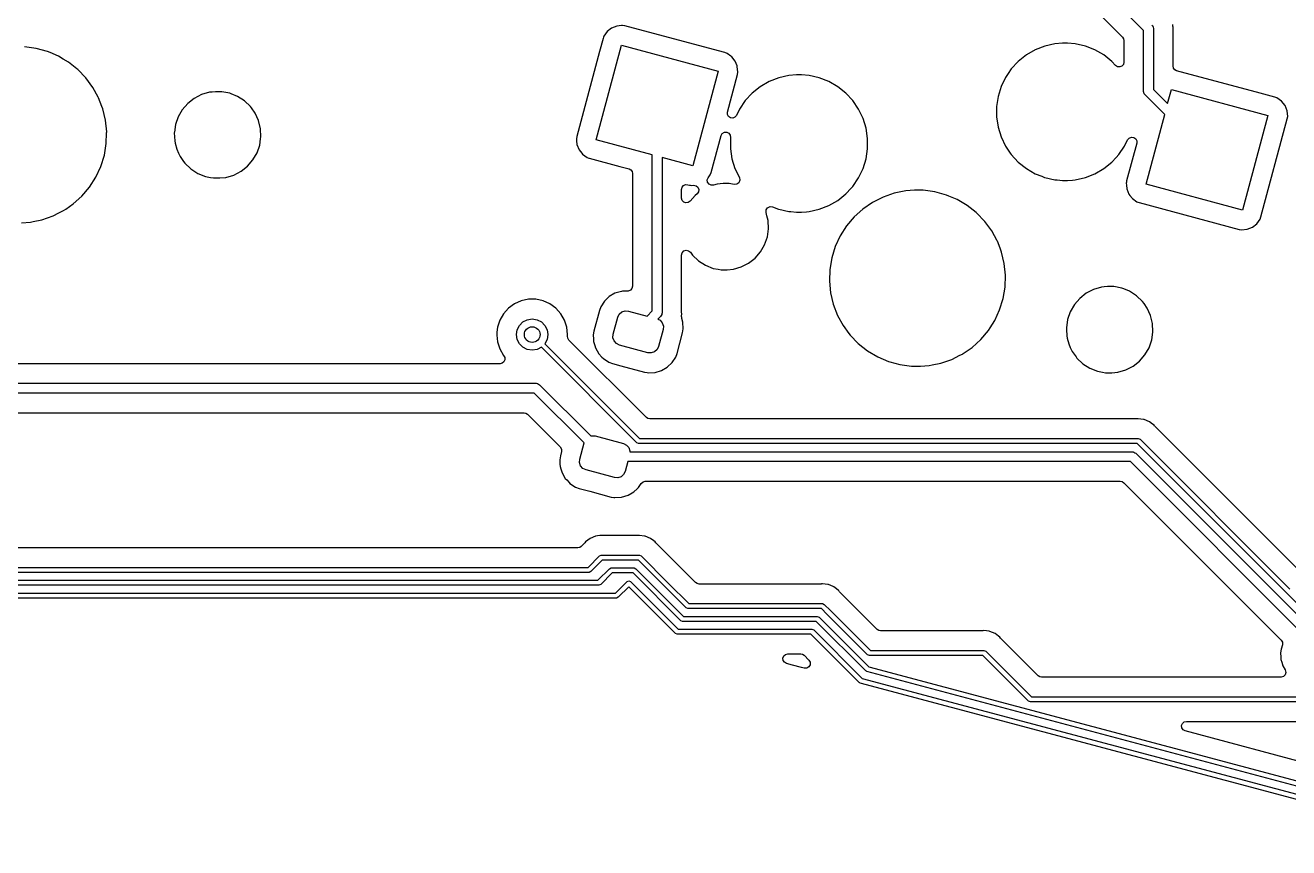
# Model space of a CAD drawing. Extents: x 30 to 259, y -142 to -25.
# Drawn here: x 96.61 to 128.86, y -128.93 to -107.93 of the extents above; entities that cross this region are included whole.
import ezdxf

# ---------------------------------------------------------------- set-up
doc = ezdxf.new("R2010")
doc.units = 0
doc.layers.add('BLACK', color=7, linetype='CONTINUOUS')

msp = doc.modelspace()

# ---------------------------------------------------------------- linework, layer by layer
at = {"layer": 'BLACK', "linetype": 'CONTINUOUS'}
for p, q in [((125.155, -108.062), (123.018, -105.925)), ((122.851, -106.465), (124.618, -108.233)), ((111.575, -108), (111.462, -108.089)), ((111.709, -107.947), (111.575, -108)), ((111.831, -107.935), (111.709, -107.947)), ((111.852, -107.933), (111.831, -107.935)), ((111.911, -107.943), (111.852, -107.933)), ((111.852, -107.933), (111.852, -107.933)), ((112.897, -108.207), (111.911, -107.943)), ((111.911, -107.943), (111.911, -107.943)), ((111.911, -107.943), (111.911, -107.943)), ((125.368, -107.922), (125.382, -107.939)), ((125.382, -107.939), (125.385, -107.942)), ((125.385, -107.942), (125.386, -107.945)), ((125.386, -107.945), (125.39, -107.95)), ((125.39, -107.95), (125.396, -107.98)), ((125.396, -107.98), (125.405, -108.01)), ((125.405, -108.01), (125.405, -109.564)), ((125.904, -107.95), (125.903, -107.911)), ((125.904, -107.955), (125.904, -107.95)), ((125.905, -107.967), (125.904, -107.955)), ((125.905, -107.971), (125.905, -107.967)), ((125.905, -107.998), (125.905, -107.971)), ((125.906, -108.002), (125.905, -107.998)), ((125.908, -108.072), (125.906, -108.002)), ((111.357, -108.263), (111.267, -108.6)), ((111.369, -108.233), (111.357, -108.263)), ((111.379, -108.207), (111.369, -108.233)), ((111.462, -108.089), (111.379, -108.207)), ((114.467, -108.627), (112.897, -108.207)), ((124.618, -108.233), (124.645, -108.273)), ((124.645, -108.273), (124.654, -108.32)), ((124.654, -108.32), (124.654, -108.869)), ((125.155, -109.615), (125.155, -108.062)), ((125.905, -108.093), (125.908, -108.072)), ((125.905, -108.967), (125.905, -108.093)), ((96.8856, -108.521), (96.5877, -108.481)), ((97.1754, -108.6), (96.8856, -108.521)), ((96.8856, -108.521), (96.8856, -108.521)), ((96.8856, -108.521), (96.8856, -108.521)), ((97.2397, -108.627), (97.1754, -108.6)), ((97.452, -108.717), (97.2397, -108.627)), ((111.267, -108.6), (110.685, -110.77)), ((111.181, -110.853), (111.828, -108.438)), ((111.828, -108.438), (114.291, -109.098)), ((114.523, -108.649), (114.467, -108.627)), ((114.619, -108.717), (114.523, -108.649)), ((114.523, -108.649), (114.523, -108.649)), ((114.523, -108.649), (114.523, -108.649)), ((122.161, -108.686), (121.955, -108.85)), ((122.388, -108.555), (122.161, -108.686)), ((122.632, -108.459), (122.388, -108.555)), ((122.888, -108.401), (122.632, -108.459)), ((123.084, -108.386), (122.888, -108.401)), ((123.215, -108.386), (123.084, -108.386)), ((123.084, -108.386), (123.084, -108.386)), ((123.411, -108.401), (123.215, -108.386)), ((123.215, -108.386), (123.215, -108.386)), ((123.667, -108.459), (123.411, -108.401)), ((123.911, -108.555), (123.667, -108.459)), ((124.138, -108.686), (123.911, -108.555)), ((124.343, -108.85), (124.138, -108.686)), ((124.138, -108.686), (124.138, -108.686)), ((97.5763, -108.791), (97.452, -108.717)), ((97.7106, -108.87), (97.5763, -108.791)), ((97.9276, -109.042), (97.7106, -108.87)), ((114.64, -108.732), (114.619, -108.717)), ((114.729, -108.846), (114.64, -108.732)), ((114.778, -108.967), (114.729, -108.846)), ((114.783, -108.979), (114.778, -108.967)), ((114.796, -109.122), (114.783, -108.979)), ((121.955, -108.85), (121.777, -109.042)), ((124.44, -108.953), (124.343, -108.85)), ((124.489, -108.986), (124.44, -108.953)), ((124.547, -108.992), (124.489, -108.986)), ((124.602, -108.97), (124.547, -108.992)), ((124.641, -108.926), (124.602, -108.97)), ((124.654, -108.869), (124.641, -108.926)), ((125.917, -109.02), (125.905, -108.967)), ((97.9464, -109.057), (97.9276, -109.042)), ((98.1553, -109.273), (97.9464, -109.057)), ((98.3335, -109.515), (98.1553, -109.273)), ((114.291, -109.098), (113.644, -111.513)), ((114.53, -110.143), (114.787, -109.182)), ((114.787, -109.182), (114.796, -109.122)), ((115.841, -109.269), (115.597, -109.365)), ((116.097, -109.211), (115.841, -109.269)), ((116.293, -109.196), (116.097, -109.211)), ((116.424, -109.196), (116.293, -109.196)), ((116.293, -109.196), (116.293, -109.196)), ((116.62, -109.211), (116.424, -109.196)), ((116.424, -109.196), (116.424, -109.196)), ((116.876, -109.269), (116.62, -109.211)), ((117.12, -109.365), (116.876, -109.269)), ((121.629, -109.259), (121.515, -109.495)), ((121.697, -109.16), (121.629, -109.259)), ((121.777, -109.042), (121.697, -109.16)), ((125.95, -109.062), (125.917, -109.02)), ((125.997, -109.087), (125.95, -109.062)), ((128.133, -109.66), (125.997, -109.087)), ((98.4672, -109.759), (98.3335, -109.515)), ((101.308, -109.639), (101.106, -109.698)), ((101.378, -109.632), (101.308, -109.639)), ((101.465, -109.624), (101.378, -109.632)), ((101.623, -109.624), (101.465, -109.624)), ((101.829, -109.663), (101.623, -109.624)), ((101.623, -109.624), (101.623, -109.624)), ((115.37, -109.496), (115.164, -109.66)), ((115.597, -109.365), (115.37, -109.496)), ((117.347, -109.496), (117.12, -109.365)), ((117.552, -109.66), (117.347, -109.496)), ((117.347, -109.496), (117.347, -109.496)), ((121.515, -109.495), (121.438, -109.746)), ((125.164, -109.645), (125.155, -109.615)), ((125.17, -109.675), (125.164, -109.645)), ((125.405, -109.564), (125.768, -109.927)), ((125.768, -109.927), (125.864, -109.57)), ((125.864, -109.57), (128.327, -110.23)), ((98.4779, -109.778), (98.4672, -109.759)), ((98.5636, -110), (98.4779, -109.778)), ((100.754, -109.924), (100.616, -110.083)), ((100.919, -109.794), (100.754, -109.924)), ((101.106, -109.698), (100.919, -109.794)), ((101.864, -109.677), (101.829, -109.663)), ((101.829, -109.663), (101.829, -109.663)), ((101.829, -109.663), (101.829, -109.663)), ((102.024, -109.742), (101.864, -109.677)), ((102.201, -109.855), (102.024, -109.742)), ((102.354, -110), (102.201, -109.855)), ((102.201, -109.855), (102.201, -109.855)), ((102.201, -109.855), (102.201, -109.855)), ((114.986, -109.852), (114.838, -110.069)), ((115.164, -109.66), (114.986, -109.852)), ((117.731, -109.852), (117.552, -109.66)), ((117.552, -109.66), (117.552, -109.66)), ((117.552, -109.66), (117.552, -109.66)), ((117.879, -110.069), (117.731, -109.852)), ((117.731, -109.852), (117.731, -109.852)), ((117.731, -109.852), (117.731, -109.852)), ((121.438, -109.746), (121.399, -110.005)), ((125.174, -109.68), (125.17, -109.675)), ((125.175, -109.683), (125.174, -109.68)), ((125.178, -109.686), (125.175, -109.683)), ((125.192, -109.704), (125.178, -109.686)), ((125.693, -110.205), (125.192, -109.704)), ((128.503, -109.759), (128.133, -109.66)), ((128.558, -109.78), (128.503, -109.759)), ((128.674, -109.862), (128.558, -109.78)), ((128.558, -109.78), (128.558, -109.78)), ((128.558, -109.78), (128.558, -109.78)), ((128.676, -109.864), (128.674, -109.862)), ((128.765, -109.977), (128.676, -109.864)), ((128.817, -110.108), (128.765, -109.977)), ((98.5859, -110.059), (98.5636, -110)), ((98.6556, -110.351), (98.5859, -110.059)), ((100.511, -110.265), (100.442, -110.464)), ((100.616, -110.083), (100.511, -110.265)), ((102.378, -110.034), (102.354, -110)), ((102.476, -110.172), (102.378, -110.034)), ((102.563, -110.363), (102.476, -110.172)), ((102.476, -110.172), (102.476, -110.172)), ((102.476, -110.172), (102.476, -110.172)), ((114.529, -110.203), (114.53, -110.143)), ((114.556, -110.257), (114.529, -110.203)), ((114.606, -110.291), (114.556, -110.257)), ((114.666, -110.298), (114.606, -110.291)), ((114.722, -110.275), (114.666, -110.298)), ((114.761, -110.229), (114.722, -110.275)), ((114.838, -110.069), (114.761, -110.229)), ((117.992, -110.305), (117.879, -110.069)), ((121.399, -110.005), (121.399, -110.268)), ((121.399, -110.268), (121.438, -110.527)), ((125.217, -111.984), (125.693, -110.205)), ((128.327, -110.23), (127.68, -112.644)), ((128.818, -110.11), (128.817, -110.108)), ((128.832, -110.254), (128.818, -110.11)), ((128.823, -110.313), (128.832, -110.254)), ((98.6857, -110.65), (98.6556, -110.351)), ((100.442, -110.464), (100.415, -110.656)), ((102.613, -110.568), (102.563, -110.363)), ((102.623, -110.778), (102.613, -110.568)), ((118.07, -110.556), (117.992, -110.305)), ((118.109, -110.815), (118.07, -110.556)), ((121.438, -110.527), (121.515, -110.778)), ((128.151, -112.82), (128.823, -110.313)), ((98.6756, -110.95), (98.6849, -110.672)), ((98.6849, -110.672), (98.6857, -110.65)), ((100.415, -110.656), (100.412, -110.672)), ((100.412, -110.672), (100.417, -110.778)), ((100.417, -110.778), (100.422, -110.882)), ((100.422, -110.882), (100.436, -110.938)), ((100.436, -110.938), (100.472, -111.087)), ((102.593, -110.986), (102.615, -110.829)), ((102.615, -110.829), (102.623, -110.778)), ((110.685, -110.77), (110.676, -110.829)), ((110.676, -110.829), (110.681, -110.882)), ((110.676, -110.829), (110.676, -110.829)), ((110.681, -110.882), (110.69, -110.972)), ((112.611, -111.236), (111.181, -110.853)), ((114.115, -111.689), (114.369, -110.743)), ((114.369, -110.743), (114.399, -110.689)), ((114.399, -110.689), (114.452, -110.656)), ((114.452, -110.656), (114.514, -110.653)), ((114.514, -110.653), (114.569, -110.681)), ((114.569, -110.681), (114.605, -110.732)), ((114.605, -110.732), (114.611, -110.793)), ((114.611, -110.793), (114.608, -110.815)), ((114.608, -110.815), (114.608, -110.815)), ((114.608, -110.815), (114.608, -111.078)), ((118.109, -111.078), (118.109, -110.815)), ((121.515, -110.778), (121.629, -111.014)), ((124.67, -111.014), (124.747, -110.854)), ((124.978, -110.94), (124.721, -111.901)), ((124.747, -110.854), (124.786, -110.807)), ((124.786, -110.807), (124.842, -110.785)), ((124.842, -110.785), (124.902, -110.791)), ((124.902, -110.791), (124.952, -110.826)), ((124.952, -110.826), (124.979, -110.879)), ((124.979, -110.879), (124.978, -110.94)), ((98.5366, -111.533), (98.6256, -111.246)), ((98.6256, -111.246), (98.6756, -110.95)), ((100.472, -111.087), (100.519, -111.189)), ((100.519, -111.189), (100.559, -111.278)), ((102.419, -111.367), (102.524, -111.185)), ((102.524, -111.185), (102.593, -110.986)), ((110.69, -110.972), (110.743, -111.106)), ((110.743, -111.106), (110.811, -111.192)), ((110.811, -111.192), (110.832, -111.219)), ((110.832, -111.219), (110.949, -111.303)), ((112.611, -115.221), (112.611, -111.236)), ((114.608, -111.078), (114.647, -111.337)), ((118.07, -111.337), (118.109, -111.078)), ((121.629, -111.014), (121.749, -111.189)), ((121.749, -111.189), (121.777, -111.231)), ((121.777, -111.231), (121.955, -111.423)), ((124.455, -111.303), (124.522, -111.231)), ((124.522, -111.231), (124.67, -111.014)), ((124.522, -111.231), (124.522, -111.231)), ((124.522, -111.231), (124.522, -111.231)), ((98.4101, -111.806), (98.5366, -111.533)), ((100.559, -111.278), (100.649, -111.404)), ((100.649, -111.404), (100.681, -111.45)), ((100.681, -111.45), (100.834, -111.595)), ((102.116, -111.656), (102.281, -111.526)), ((102.281, -111.526), (102.419, -111.367)), ((110.949, -111.303), (110.949, -111.303)), ((110.949, -111.303), (110.949, -111.303)), ((110.949, -111.303), (110.993, -111.319)), ((110.993, -111.319), (111.005, -111.324)), ((111.005, -111.324), (111.786, -111.533)), ((111.786, -111.533), (112.019, -111.596)), ((113.644, -111.513), (112.861, -111.303)), ((112.861, -111.303), (112.861, -115.273)), ((114.647, -111.337), (114.724, -111.588)), ((114.724, -111.588), (114.835, -111.817)), ((117.879, -111.824), (117.992, -111.588)), ((117.992, -111.588), (118.07, -111.337)), ((121.955, -111.423), (121.955, -111.423)), ((121.955, -111.423), (122.161, -111.587)), ((122.161, -111.587), (122.388, -111.718)), ((123.911, -111.718), (124.138, -111.587)), ((124.138, -111.587), (124.343, -111.423)), ((124.343, -111.423), (124.455, -111.303)), ((98.2484, -112.059), (98.4101, -111.806)), ((100.834, -111.595), (100.834, -111.595)), ((100.834, -111.595), (100.834, -111.595)), ((100.834, -111.595), (101.011, -111.708)), ((101.011, -111.708), (101.011, -111.708)), ((101.011, -111.708), (101.206, -111.787)), ((101.206, -111.787), (101.335, -111.811)), ((101.335, -111.811), (101.412, -111.826)), ((101.412, -111.826), (101.412, -111.826)), ((101.412, -111.826), (101.57, -111.826)), ((101.57, -111.826), (101.727, -111.811)), ((101.57, -111.826), (101.57, -111.826)), ((101.727, -111.811), (101.929, -111.752)), ((101.929, -111.752), (102.116, -111.656)), ((112.019, -111.596), (112.066, -111.621)), ((112.066, -111.621), (112.099, -111.663)), ((112.099, -111.663), (112.111, -111.716)), ((112.111, -111.716), (112.111, -114.588)), ((114.018, -111.876), (114.04, -111.82)), ((114.026, -111.937), (114.018, -111.876)), ((114.04, -111.82), (114.094, -111.745)), ((114.094, -111.745), (114.115, -111.689)), ((114.847, -111.884), (114.821, -111.947)), ((114.835, -111.817), (114.847, -111.884)), ((117.731, -112.041), (117.879, -111.824)), ((122.388, -111.718), (122.556, -111.784)), ((122.556, -111.784), (122.626, -111.811)), ((122.626, -111.811), (122.632, -111.814)), ((122.632, -111.814), (122.888, -111.872)), ((122.888, -111.872), (122.944, -111.876)), ((122.944, -111.876), (123.084, -111.887)), ((123.084, -111.887), (123.084, -111.887)), ((123.084, -111.887), (123.215, -111.887)), ((123.215, -111.887), (123.338, -111.878)), ((123.215, -111.887), (123.215, -111.887)), ((123.338, -111.878), (123.411, -111.872)), ((123.411, -111.872), (123.667, -111.814)), ((123.667, -111.814), (123.911, -111.718)), ((124.721, -111.901), (124.715, -111.937)), ((98.0544, -112.289), (98.2484, -112.059)), ((113.362, -112.117), (113.374, -112.062)), ((113.362, -112.341), (113.362, -112.117)), ((113.374, -112.062), (113.41, -112.019)), ((113.41, -112.019), (113.461, -111.996)), ((113.461, -111.996), (113.518, -111.997)), ((113.518, -111.997), (113.561, -112.009)), ((113.561, -112.009), (113.561, -112.009)), ((113.561, -112.009), (113.561, -112.009)), ((113.561, -112.009), (113.587, -112.013)), ((113.587, -112.013), (113.62, -112.018)), ((113.62, -112.018), (113.668, -112.014)), ((113.62, -112.018), (113.62, -112.018)), ((113.62, -112.018), (113.62, -112.018)), ((113.668, -112.014), (113.73, -112.024)), ((113.756, -112.235), (113.711, -112.27)), ((113.73, -112.024), (113.779, -112.063)), ((113.794, -112.184), (113.756, -112.235)), ((113.779, -112.063), (113.803, -112.122)), ((113.803, -112.122), (113.794, -112.184)), ((114.061, -111.986), (114.026, -111.937)), ((114.116, -112.013), (114.061, -111.986)), ((114.176, -112.011), (114.116, -112.013)), ((114.265, -111.985), (114.176, -112.011)), ((114.343, -111.977), (114.265, -111.985)), ((114.422, -111.97), (114.343, -111.977)), ((114.579, -111.97), (114.422, -111.97)), ((114.7, -111.993), (114.579, -111.97)), ((114.579, -111.97), (114.579, -111.97)), ((114.767, -111.987), (114.7, -111.993)), ((114.821, -111.947), (114.767, -111.987)), ((117.347, -112.397), (117.552, -112.233)), ((117.552, -112.233), (117.687, -112.088)), ((117.687, -112.088), (117.731, -112.041)), ((117.731, -112.041), (117.731, -112.041)), ((117.731, -112.041), (117.731, -112.041)), ((118.787, -112.216), (118.503, -112.315)), ((119.081, -112.157), (118.787, -112.216)), ((119.306, -112.141), (119.081, -112.157)), ((119.531, -112.141), (119.306, -112.141)), ((119.306, -112.141), (119.306, -112.141)), ((119.829, -112.182), (119.531, -112.141)), ((120.119, -112.261), (119.829, -112.182)), ((119.829, -112.182), (119.829, -112.182)), ((119.829, -112.182), (119.829, -112.182)), ((124.715, -111.937), (124.712, -111.96)), ((124.712, -111.96), (124.717, -112.014)), ((124.717, -112.014), (124.725, -112.104)), ((124.725, -112.104), (124.779, -112.237)), ((127.68, -112.644), (125.217, -111.984)), ((97.6419, -112.621), (97.8316, -112.49)), ((97.8316, -112.49), (98.0544, -112.289)), ((113.376, -112.399), (113.362, -112.341)), ((113.416, -112.443), (113.376, -112.399)), ((113.472, -112.464), (113.416, -112.443)), ((113.531, -112.456), (113.472, -112.464)), ((113.579, -112.422), (113.531, -112.456)), ((113.711, -112.27), (113.579, -112.422)), ((115.558, -112.585), (115.619, -112.556)), ((115.619, -112.556), (115.685, -112.563)), ((116.876, -112.624), (117.12, -112.528)), ((117.12, -112.528), (117.347, -112.397)), ((118.235, -112.45), (117.987, -112.621)), ((118.503, -112.315), (118.235, -112.45)), ((120.185, -112.289), (120.119, -112.261)), ((120.396, -112.378), (120.185, -112.289)), ((120.525, -112.455), (120.396, -112.378)), ((120.654, -112.531), (120.525, -112.455)), ((120.879, -112.709), (120.654, -112.531)), ((124.779, -112.237), (124.805, -112.27)), ((124.805, -112.27), (124.868, -112.35)), ((124.868, -112.35), (124.985, -112.434)), ((124.985, -112.434), (124.985, -112.434)), ((124.985, -112.434), (124.985, -112.434)), ((124.985, -112.434), (125.009, -112.443)), ((125.009, -112.443), (125.041, -112.455)), ((125.041, -112.455), (127.596, -113.14)), ((97.0318, -112.894), (97.3157, -112.796)), ((97.3157, -112.796), (97.465, -112.72)), ((97.465, -112.72), (97.5838, -112.66)), ((97.5838, -112.66), (97.6419, -112.621)), ((115.519, -112.707), (115.522, -112.64)), ((115.52, -112.709), (115.519, -112.707)), ((115.541, -112.796), (115.52, -112.709)), ((115.52, -112.709), (115.52, -112.709)), ((115.522, -112.64), (115.558, -112.585)), ((115.569, -112.912), (115.541, -112.796)), ((115.685, -112.563), (115.833, -112.621)), ((115.833, -112.621), (115.841, -112.624)), ((115.841, -112.624), (116.097, -112.682)), ((116.097, -112.682), (116.153, -112.686)), ((116.153, -112.686), (116.293, -112.697)), ((116.293, -112.697), (116.293, -112.697)), ((116.293, -112.697), (116.424, -112.697)), ((116.424, -112.697), (116.546, -112.688)), ((116.424, -112.697), (116.424, -112.697)), ((116.546, -112.688), (116.62, -112.682)), ((116.62, -112.682), (116.876, -112.624)), ((117.764, -112.822), (117.57, -113.052)), ((117.987, -112.621), (117.764, -112.822)), ((120.89, -112.718), (120.879, -112.709)), ((121.099, -112.934), (120.89, -112.718)), ((128.046, -112.993), (128.129, -112.876)), ((128.129, -112.876), (128.151, -112.82)), ((96.5125, -112.969), (96.7373, -112.954)), ((96.7373, -112.954), (96.8109, -112.939)), ((96.8109, -112.939), (97.0318, -112.894)), ((115.55, -113.332), (115.579, -113.124)), ((115.569, -112.914), (115.569, -112.912)), ((115.579, -113.124), (115.569, -112.914)), ((117.57, -113.052), (117.409, -113.305)), ((121.277, -113.176), (121.099, -112.934)), ((121.418, -113.433), (121.277, -113.176)), ((127.596, -113.14), (127.656, -113.149)), ((127.656, -113.149), (127.799, -113.136)), ((127.799, -113.136), (127.933, -113.082)), ((127.933, -113.082), (128.046, -112.993)), ((115.481, -113.531), (115.55, -113.332)), ((117.409, -113.305), (117.282, -113.577)), ((121.422, -113.439), (121.418, -113.433)), ((121.491, -113.619), (121.422, -113.439)), ((113.362, -113.795), (113.377, -113.735)), ((113.362, -114.461), (113.362, -113.795)), ((113.377, -113.735), (113.42, -113.69)), ((113.42, -113.69), (113.479, -113.672)), ((113.479, -113.672), (113.539, -113.684)), ((113.539, -113.684), (113.587, -113.723)), ((113.587, -113.723), (113.638, -113.796)), ((113.638, -113.796), (113.638, -113.796)), ((113.638, -113.796), (113.638, -113.796)), ((113.638, -113.796), (113.79, -113.941)), ((115.238, -113.872), (115.376, -113.713)), ((115.376, -113.713), (115.481, -113.531)), ((117.282, -113.577), (117.193, -113.864)), ((121.53, -113.719), (121.491, -113.619)), ((121.599, -114.012), (121.53, -113.719)), ((113.79, -113.941), (113.79, -113.941)), ((113.79, -113.941), (113.79, -113.941)), ((113.79, -113.941), (113.967, -114.055)), ((113.967, -114.055), (113.967, -114.055)), ((113.967, -114.055), (114.163, -114.133)), ((114.163, -114.133), (114.291, -114.158)), ((114.291, -114.158), (114.369, -114.172)), ((114.527, -114.172), (114.684, -114.158)), ((114.684, -114.158), (114.885, -114.098)), ((114.885, -114.098), (115.072, -114.002)), ((115.072, -114.002), (115.238, -113.872)), ((117.143, -114.161), (117.133, -114.461)), ((117.193, -113.864), (117.143, -114.161)), ((121.629, -114.311), (121.599, -114.012)), ((113.362, -115.238), (113.362, -114.461)), ((114.369, -114.172), (114.369, -114.172)), ((114.369, -114.172), (114.527, -114.172)), ((114.527, -114.172), (114.527, -114.172)), ((117.133, -114.461), (117.163, -114.76)), ((121.619, -114.611), (121.629, -114.311)), ((111.661, -114.77), (111.514, -114.855)), ((111.758, -114.741), (111.661, -114.77)), ((111.823, -114.722), (111.758, -114.741)), ((111.849, -114.72), (111.823, -114.722)), ((111.994, -114.712), (111.849, -114.72)), ((112.053, -114.693), (111.994, -114.712)), ((112.095, -114.648), (112.053, -114.693)), ((112.111, -114.588), (112.095, -114.648)), ((117.163, -114.76), (117.233, -115.052)), ((121.569, -114.907), (121.619, -114.611)), ((123.69, -114.77), (123.525, -114.9)), ((123.877, -114.674), (123.69, -114.77)), ((124.079, -114.614), (123.877, -114.674)), ((124.148, -114.608), (124.079, -114.614)), ((124.236, -114.599), (124.148, -114.608)), ((124.393, -114.599), (124.236, -114.599)), ((124.6, -114.639), (124.393, -114.599)), ((124.393, -114.599), (124.393, -114.599)), ((124.649, -114.659), (124.6, -114.639)), ((124.6, -114.639), (124.6, -114.639)), ((124.6, -114.639), (124.6, -114.639)), ((124.795, -114.717), (124.649, -114.659)), ((124.972, -114.831), (124.795, -114.717)), ((109.094, -115.04), (108.941, -115.151)), ((109.267, -114.963), (109.094, -115.04)), ((109.452, -114.923), (109.267, -114.963)), ((109.642, -114.923), (109.452, -114.923)), ((109.452, -114.923), (109.452, -114.923)), ((109.827, -114.963), (109.642, -114.923)), ((109.642, -114.923), (109.642, -114.923)), ((110, -115.04), (109.827, -114.963)), ((110.153, -115.151), (110, -115.04)), ((111.297, -115.113), (111.262, -115.207)), ((111.39, -114.971), (111.297, -115.113)), ((111.514, -114.855), (111.39, -114.971)), ((117.233, -115.052), (117.341, -115.333)), ((121.48, -115.194), (121.569, -114.907)), ((123.387, -115.059), (123.282, -115.241)), ((123.525, -114.9), (123.387, -115.059)), ((125.124, -114.976), (124.972, -114.831)), ((124.972, -114.831), (124.972, -114.831)), ((124.972, -114.831), (124.972, -114.831)), ((125.165, -115.033), (125.124, -114.976)), ((125.246, -115.147), (125.165, -115.033)), ((108.72, -115.456), (108.661, -115.636)), ((108.814, -115.292), (108.72, -115.456)), ((108.941, -115.151), (108.814, -115.292)), ((109.312, -115.5), (109.423, -115.444)), ((109.423, -115.444), (109.547, -115.424)), ((109.547, -115.424), (109.671, -115.444)), ((109.671, -115.444), (109.782, -115.5)), ((110.28, -115.292), (110.153, -115.151)), ((110.374, -115.456), (110.28, -115.292)), ((110.39, -115.505), (110.374, -115.456)), ((111.262, -115.207), (111.12, -115.735)), ((111.616, -115.817), (111.733, -115.383)), ((111.733, -115.383), (111.771, -115.304)), ((111.771, -115.304), (111.837, -115.246)), ((111.837, -115.246), (111.921, -115.218)), ((111.921, -115.218), (112.008, -115.224)), ((112.008, -115.224), (112.482, -115.351)), ((112.482, -115.351), (112.611, -115.221)), ((112.825, -115.361), (112.756, -115.43)), ((112.756, -115.43), (112.811, -115.457)), ((112.811, -115.457), (112.869, -115.523)), ((112.839, -115.334), (112.825, -115.361)), ((112.856, -115.308), (112.839, -115.334)), ((112.857, -115.302), (112.856, -115.308)), ((112.858, -115.3), (112.857, -115.302)), ((112.861, -115.273), (112.858, -115.295)), ((112.858, -115.295), (112.858, -115.3)), ((113.362, -115.249), (113.362, -115.238)), ((113.366, -115.293), (113.362, -115.249)), ((113.362, -115.332), (113.363, -115.313)), ((113.362, -115.368), (113.362, -115.332)), ((113.364, -115.368), (113.362, -115.368)), ((113.363, -115.312), (113.366, -115.293)), ((113.363, -115.313), (113.363, -115.312)), ((113.365, -115.412), (113.364, -115.368)), ((113.394, -115.508), (113.365, -115.412)), ((117.341, -115.333), (117.485, -115.596)), ((121.354, -115.467), (121.48, -115.194)), ((123.213, -115.44), (123.183, -115.648)), ((123.282, -115.241), (123.213, -115.44)), ((125.334, -115.339), (125.246, -115.147)), ((125.246, -115.147), (125.246, -115.147)), ((125.246, -115.147), (125.246, -115.147)), ((125.383, -115.543), (125.334, -115.339)), ((108.648, -115.76), (108.642, -115.824)), ((108.661, -115.636), (108.648, -115.76)), ((109.147, -115.824), (109.167, -115.7)), ((109.167, -115.7), (109.223, -115.589)), ((109.223, -115.589), (109.312, -115.5)), ((109.782, -115.5), (109.871, -115.589)), ((109.871, -115.589), (109.927, -115.7)), ((109.927, -115.7), (109.947, -115.824)), ((110.433, -115.636), (110.39, -115.505)), ((110.452, -115.824), (110.433, -115.636)), ((111.12, -115.735), (111.104, -115.833)), ((112.892, -115.693), (112.775, -116.128)), ((112.869, -115.523), (112.897, -115.606)), ((112.897, -115.606), (112.892, -115.693)), ((113.246, -116.304), (113.388, -115.776)), ((113.388, -115.776), (113.404, -115.678)), ((113.404, -115.678), (113.394, -115.508)), ((117.485, -115.596), (117.633, -115.797)), ((120.998, -115.95), (121.192, -115.72)), ((121.192, -115.72), (121.238, -115.648)), ((121.238, -115.648), (121.354, -115.467)), ((123.183, -115.648), (123.185, -115.694)), ((123.183, -115.648), (123.183, -115.648)), ((123.185, -115.694), (123.193, -115.858)), ((125.363, -115.962), (125.392, -115.76)), ((125.393, -115.753), (125.383, -115.543)), ((125.392, -115.76), (125.393, -115.753)), ((108.642, -115.824), (108.643, -115.838)), ((108.643, -115.838), (108.661, -116.012)), ((108.661, -116.012), (108.72, -116.192)), ((109.167, -115.948), (109.147, -115.824)), ((109.223, -116.059), (109.167, -115.948)), ((109.312, -116.148), (109.223, -116.059)), ((109.927, -115.948), (109.871, -116.058)), ((109.871, -116.058), (112.29, -118.478)), ((109.947, -115.824), (109.927, -115.948)), ((110.448, -115.863), (110.452, -115.824)), ((110.455, -115.917), (110.448, -115.863)), ((110.484, -115.963), (110.455, -115.917)), ((112.461, -117.941), (110.484, -115.963)), ((111.104, -115.833), (111.111, -115.945)), ((111.111, -115.945), (111.114, -116.002)), ((111.114, -116.002), (111.143, -116.1)), ((111.143, -116.1), (111.163, -116.165)), ((111.61, -115.905), (111.616, -115.817)), ((111.639, -115.988), (111.61, -115.905)), ((111.696, -116.054), (111.639, -115.988)), ((111.775, -116.093), (111.696, -116.054)), ((112.5, -116.287), (111.775, -116.093)), ((117.633, -115.797), (117.663, -115.838)), ((117.663, -115.838), (117.872, -116.054)), ((117.872, -116.054), (118.108, -116.24)), ((120.775, -116.151), (120.998, -115.95)), ((123.193, -115.858), (123.207, -115.914)), ((123.207, -115.914), (123.243, -116.063)), ((123.243, -116.063), (123.283, -116.151)), ((125.295, -116.16), (125.363, -115.962)), ((108.72, -116.192), (108.814, -116.356)), ((108.814, -116.356), (108.818, -116.36)), ((108.818, -116.36), (108.845, -116.41)), ((108.845, -116.41), (108.848, -116.466)), ((109.423, -116.204), (109.312, -116.148)), ((109.547, -116.224), (109.423, -116.204)), ((109.671, -116.204), (109.547, -116.224)), ((109.781, -116.148), (109.671, -116.204)), ((112.219, -118.586), (109.781, -116.148)), ((111.163, -116.165), (111.248, -116.312)), ((111.248, -116.312), (111.248, -116.312)), ((111.248, -116.312), (111.328, -116.398)), ((111.328, -116.398), (111.364, -116.435)), ((112.587, -116.293), (112.5, -116.287)), ((112.67, -116.265), (112.587, -116.293)), ((112.736, -116.207), (112.67, -116.265)), ((112.775, -116.128), (112.736, -116.207)), ((113.117, -116.539), (113.211, -116.398)), ((113.211, -116.398), (113.246, -116.304)), ((118.108, -116.24), (118.367, -116.394)), ((118.367, -116.394), (118.643, -116.511)), ((120.259, -116.457), (120.463, -116.354)), ((120.463, -116.354), (120.528, -116.321)), ((120.528, -116.321), (120.551, -116.305)), ((120.551, -116.305), (120.775, -116.151)), ((123.283, -116.151), (123.33, -116.254)), ((123.33, -116.254), (123.43, -116.395)), ((123.43, -116.395), (123.452, -116.425)), ((123.452, -116.425), (123.604, -116.57)), ((125.052, -116.501), (125.189, -116.342)), ((125.189, -116.342), (125.295, -116.16)), ((108.726, -116.567), (90.9571, -116.567)), ((108.781, -116.554), (108.726, -116.567)), ((108.825, -116.518), (108.781, -116.554)), ((108.848, -116.466), (108.825, -116.518)), ((111.364, -116.435), (111.506, -116.528)), ((111.506, -116.528), (111.599, -116.564)), ((111.599, -116.564), (111.806, -116.619)), ((111.806, -116.619), (112.417, -116.783)), ((112.685, -116.789), (112.847, -116.74)), ((112.847, -116.74), (112.994, -116.656)), ((112.994, -116.656), (113.117, -116.539)), ((118.643, -116.511), (118.643, -116.511)), ((118.643, -116.511), (118.643, -116.511)), ((118.643, -116.511), (118.677, -116.52)), ((118.677, -116.52), (118.933, -116.59)), ((118.933, -116.59), (119.231, -116.63)), ((119.231, -116.63), (119.456, -116.63)), ((119.456, -116.63), (119.681, -116.615)), ((119.456, -116.63), (119.456, -116.63)), ((119.681, -116.615), (119.757, -116.6)), ((119.757, -116.6), (119.975, -116.555)), ((119.975, -116.555), (120.259, -116.457)), ((123.604, -116.57), (123.604, -116.57)), ((123.604, -116.57), (123.604, -116.57)), ((123.604, -116.57), (123.781, -116.684)), ((123.781, -116.684), (123.781, -116.684)), ((123.781, -116.684), (123.976, -116.762)), ((124.497, -116.787), (124.699, -116.728)), ((124.699, -116.728), (124.886, -116.631)), ((124.886, -116.631), (125.052, -116.501)), ((90.5075, -117.067), (109.649, -117.067)), ((109.649, -117.067), (109.671, -117.071)), ((109.671, -117.071), (109.676, -117.07)), ((109.676, -117.07), (109.678, -117.072)), ((109.678, -117.072), (109.685, -117.073)), ((109.685, -117.073), (109.711, -117.089)), ((112.417, -116.783), (112.483, -116.794)), ((112.483, -116.794), (112.515, -116.799)), ((112.515, -116.799), (112.685, -116.789)), ((112.515, -116.799), (112.515, -116.799)), ((112.515, -116.799), (112.515, -116.799)), ((123.976, -116.762), (124.105, -116.787)), ((124.105, -116.787), (124.183, -116.802)), ((124.183, -116.802), (124.183, -116.802)), ((124.183, -116.802), (124.341, -116.802)), ((124.341, -116.802), (124.497, -116.787)), ((124.341, -116.802), (124.341, -116.802)), ((109.598, -117.317), (90.5075, -117.317)), ((110.873, -118.592), (109.598, -117.317)), ((109.711, -117.089), (109.738, -117.104)), ((109.738, -117.104), (111.046, -118.412)), ((90.9571, -117.818), (109.339, -117.818)), ((109.339, -117.818), (109.386, -117.827)), ((109.386, -117.827), (109.427, -117.854)), ((109.427, -117.854), (110.264, -118.691)), ((112.502, -117.968), (112.461, -117.941)), ((112.549, -117.977), (112.502, -117.968)), ((124.973, -117.977), (112.549, -117.977)), ((124.989, -117.976), (124.973, -117.977)), ((124.992, -117.976), (124.989, -117.976)), ((125.018, -117.972), (124.992, -117.976)), ((125.148, -117.989), (125.018, -117.972)), ((125.165, -117.992), (125.148, -117.989)), ((125.302, -118.048), (125.165, -117.992)), ((125.383, -118.11), (125.302, -118.048)), ((125.42, -118.139), (125.383, -118.11)), ((125.436, -118.159), (125.42, -118.139)), ((125.438, -118.162), (125.436, -118.159)), ((125.448, -118.174), (125.438, -118.162)), ((129.811, -122.536), (125.448, -118.174)), ((110.762, -119.005), (110.873, -118.592)), ((111.046, -118.412), (111.066, -118.405)), ((111.066, -118.405), (111.154, -118.411)), ((111.154, -118.411), (111.878, -118.605)), ((111.878, -118.605), (111.957, -118.644)), ((111.957, -118.644), (112.015, -118.71)), ((112.264, -118.605), (112.219, -118.586)), ((112.219, -118.586), (112.219, -118.586)), ((124.991, -118.605), (112.264, -118.605)), ((112.29, -118.478), (125.018, -118.478)), ((128.796, -122.41), (124.991, -118.605)), ((125.018, -118.478), (125.063, -118.496)), ((125.063, -118.496), (128.886, -122.32)), ((110.266, -118.922), (110.25, -119.021)), ((110.264, -118.691), (110.296, -118.747)), ((110.296, -118.811), (110.266, -118.922)), ((110.296, -118.747), (110.296, -118.811)), ((110.756, -119.093), (110.762, -119.005)), ((112.015, -118.71), (112.043, -118.793)), ((112.043, -118.793), (112.042, -118.818)), ((112.042, -118.818), (124.87, -118.818)), ((124.87, -118.818), (124.892, -118.821)), ((124.892, -118.821), (124.897, -118.821)), ((124.897, -118.821), (124.899, -118.822)), ((124.899, -118.822), (124.905, -118.823)), ((124.905, -118.823), (124.931, -118.84)), ((124.931, -118.84), (124.959, -118.855)), ((124.959, -118.855), (129.447, -123.343)), ((110.25, -119.021), (110.256, -119.13)), ((110.256, -119.13), (110.26, -119.19)), ((110.26, -119.19), (110.279, -119.255)), ((110.279, -119.255), (110.309, -119.353)), ((110.784, -119.176), (110.756, -119.093)), ((110.842, -119.242), (110.784, -119.176)), ((110.921, -119.281), (110.842, -119.242)), ((111.646, -119.475), (110.921, -119.281)), ((111.921, -119.316), (111.882, -119.394)), ((111.987, -119.068), (111.921, -119.316)), ((124.818, -119.068), (111.987, -119.068)), ((129.273, -123.523), (124.818, -119.068)), ((110.309, -119.353), (110.393, -119.499)), ((110.393, -119.499), (110.428, -119.536)), ((110.428, -119.536), (110.492, -119.604)), ((110.492, -119.604), (110.51, -119.623)), ((110.51, -119.623), (110.651, -119.716)), ((111.733, -119.48), (111.646, -119.475)), ((111.816, -119.452), (111.733, -119.48)), ((111.882, -119.394), (111.816, -119.452)), ((112.263, -119.727), (112.331, -119.624)), ((112.331, -119.624), (112.376, -119.583)), ((112.376, -119.583), (112.434, -119.568)), ((112.434, -119.568), (124.56, -119.568)), ((124.56, -119.568), (124.607, -119.578)), ((124.607, -119.578), (124.647, -119.605)), ((124.647, -119.605), (128.665, -123.622)), ((110.651, -119.716), (110.745, -119.751)), ((110.745, -119.751), (111.017, -119.825)), ((111.017, -119.825), (111.563, -119.971)), ((111.563, -119.971), (111.628, -119.981)), ((111.831, -119.977), (111.993, -119.928)), ((111.993, -119.928), (112.1, -119.866)), ((112.1, -119.866), (112.14, -119.843)), ((112.14, -119.843), (112.224, -119.764)), ((112.224, -119.764), (112.263, -119.727)), ((111.628, -119.981), (111.661, -119.987)), ((111.661, -119.987), (111.831, -119.977)), ((111.661, -119.987), (111.661, -119.987)), ((111.661, -119.987), (111.661, -119.987)), ((110.76, -121.259), (110.713, -121.268)), ((110.801, -121.232), (110.76, -121.259)), ((110.88, -121.153), (110.801, -121.232)), ((110.89, -121.141), (110.88, -121.153)), ((110.908, -121.118), (110.89, -121.141)), ((111.026, -121.027), (110.908, -121.118)), ((111.163, -120.971), (111.026, -121.027)), ((111.218, -120.963), (111.163, -120.971)), ((111.274, -120.956), (111.218, -120.963)), ((111.292, -120.954), (111.274, -120.956)), ((111.31, -120.951), (111.292, -120.954)), ((111.339, -120.955), (111.31, -120.951)), ((111.31, -120.951), (111.31, -120.951)), ((111.356, -120.956), (111.339, -120.955)), ((112.24, -120.956), (111.356, -120.956)), ((112.256, -120.955), (112.24, -120.956)), ((112.259, -120.954), (112.256, -120.955)), ((112.285, -120.951), (112.259, -120.954)), ((112.415, -120.968), (112.285, -120.951)), ((112.432, -120.971), (112.415, -120.968)), ((112.569, -121.027), (112.432, -120.971)), ((112.653, -121.092), (112.569, -121.027)), ((112.687, -121.118), (112.653, -121.092)), ((112.703, -121.138), (112.687, -121.118)), ((112.705, -121.141), (112.703, -121.138)), ((112.716, -121.153), (112.705, -121.141)), ((113.719, -122.156), (112.716, -121.153)), ((110.713, -121.268), (95.795, -121.268)), ((110.972, -121.769), (111.266, -121.475)), ((111.337, -121.584), (111.043, -121.877)), ((111.266, -121.475), (111.31, -121.456)), ((111.31, -121.456), (112.285, -121.456)), ((112.259, -121.584), (111.337, -121.584)), ((112.94, -122.264), (112.259, -121.584)), ((112.285, -121.456), (112.33, -121.475)), ((112.33, -121.475), (113.029, -122.175)), ((95.758, -121.769), (110.972, -121.769)), ((110.998, -121.896), (95.758, -121.896)), ((111.043, -121.877), (110.998, -121.896)), ((111.226, -122.096), (111.52, -121.802)), ((111.591, -121.91), (111.297, -122.204)), ((111.52, -121.802), (111.564, -121.783)), ((111.564, -121.783), (112.149, -121.783)), ((112.123, -121.91), (111.591, -121.91)), ((113.341, -123.129), (112.123, -121.91)), ((112.149, -121.783), (112.194, -121.802)), ((112.194, -121.802), (113.412, -123.02)), ((111.252, -122.223), (43.942, -122.223)), ((44.0055, -122.096), (111.226, -122.096)), ((111.297, -122.204), (111.252, -122.223)), ((111.675, -122.423), (111.969, -122.129)), ((111.969, -122.129), (112.014, -122.11)), ((112.014, -122.11), (112.059, -122.129)), ((112.059, -122.129), (113.277, -123.347)), ((113.029, -122.175), (113.548, -122.693)), ((113.759, -122.183), (113.719, -122.156)), ((113.807, -122.193), (113.759, -122.183)), ((116.914, -122.193), (113.807, -122.193)), ((116.931, -122.192), (116.914, -122.193)), ((116.934, -122.191), (116.931, -122.192)), ((116.96, -122.188), (116.934, -122.191)), ((117.09, -122.205), (116.96, -122.188)), ((117.107, -122.207), (117.09, -122.205)), ((117.229, -122.258), (117.107, -122.207)), ((41.6983, -122.423), (111.675, -122.423)), ((111.702, -122.55), (41.7246, -122.55)), ((111.746, -122.531), (111.702, -122.55)), ((112.014, -122.264), (111.746, -122.531)), ((113.206, -123.456), (112.014, -122.264)), ((113.477, -122.802), (112.94, -122.264)), ((117.244, -122.264), (117.229, -122.258)), ((117.312, -122.316), (117.244, -122.264)), ((117.362, -122.354), (117.312, -122.316)), ((117.312, -122.316), (117.312, -122.316)), ((117.38, -122.378), (117.362, -122.354)), ((117.39, -122.39), (117.38, -122.378)), ((117.483, -122.482), (117.39, -122.39)), ((118.352, -123.352), (117.483, -122.482)), ((117.483, -122.482), (117.483, -122.482)), ((129.497, -123.11), (128.796, -122.41)), ((113.522, -122.82), (113.477, -122.802)), ((113.538, -122.82), (113.522, -122.82)), ((116.933, -122.82), (113.538, -122.82)), ((113.548, -122.693), (116.96, -122.693)), ((117.071, -122.959), (116.933, -122.82)), ((116.96, -122.693), (117.004, -122.712)), ((117.004, -122.712), (117.161, -122.869)), ((117.161, -122.869), (117.161, -122.869)), ((117.161, -122.869), (118.181, -123.888)), ((113.386, -123.147), (113.341, -123.129)), ((113.341, -123.129), (113.341, -123.129)), ((116.798, -123.147), (113.386, -123.147)), ((113.412, -123.02), (116.824, -123.02)), ((118.062, -124.412), (116.798, -123.147)), ((116.824, -123.02), (116.869, -123.039)), ((116.869, -123.039), (118.14, -124.31)), ((118.11, -123.997), (117.071, -122.959)), ((117.071, -122.959), (117.071, -122.959)), ((113.251, -123.474), (113.206, -123.456)), ((116.662, -123.474), (113.251, -123.474)), ((113.277, -123.347), (116.689, -123.347)), ((117.893, -124.705), (116.662, -123.474)), ((116.689, -123.347), (116.734, -123.366)), ((116.734, -123.366), (117.971, -124.603)), ((118.392, -123.379), (118.352, -123.352)), ((118.44, -123.388), (118.392, -123.379)), ((118.909, -123.388), (118.44, -123.388)), ((121.035, -123.388), (118.909, -123.388)), ((121.051, -123.387), (121.035, -123.388)), ((121.054, -123.386), (121.051, -123.387)), ((121.08, -123.383), (121.054, -123.386)), ((121.21, -123.4), (121.08, -123.383)), ((121.227, -123.403), (121.21, -123.4)), ((121.364, -123.459), (121.227, -123.403)), ((121.449, -123.524), (121.364, -123.459)), ((121.482, -123.55), (121.449, -123.524)), ((121.5, -123.573), (121.482, -123.55)), ((121.511, -123.585), (121.5, -123.573)), ((122.462, -124.536), (121.511, -123.585)), ((128.665, -123.622), (128.697, -123.678)), ((128.697, -123.742), (128.667, -123.853)), ((128.697, -123.678), (128.697, -123.742)), ((115.946, -124.083), (115.967, -124.028)), ((115.952, -124.141), (115.946, -124.083)), ((115.985, -124.19), (115.952, -124.141)), ((115.967, -124.028), (116.011, -123.989)), ((116.011, -123.989), (116.069, -123.975)), ((116.069, -123.975), (116.404, -123.975)), ((116.404, -123.975), (116.451, -123.984)), ((116.451, -123.984), (116.491, -124.011)), ((116.491, -124.011), (116.613, -124.133)), ((116.613, -124.133), (116.645, -124.188)), ((118.155, -124.015), (118.11, -123.997)), ((118.11, -123.997), (118.11, -123.997)), ((118.872, -124.015), (118.155, -124.015)), ((118.181, -123.888), (118.872, -123.888)), ((118.872, -123.888), (121.08, -123.888)), ((121.054, -124.015), (118.872, -124.015)), ((122.22, -125.181), (121.054, -124.015)), ((121.08, -123.888), (121.125, -123.907)), ((121.125, -123.907), (122.291, -125.073)), ((128.667, -123.853), (128.651, -123.951)), ((128.651, -123.951), (128.657, -124.06)), ((128.657, -124.06), (128.661, -124.121)), ((128.661, -124.121), (128.681, -124.188)), ((116.037, -124.219), (115.985, -124.19)), ((116.195, -124.261), (116.037, -124.219)), ((116.425, -124.322), (116.195, -124.261)), ((116.493, -124.34), (116.425, -124.322)), ((116.558, -124.34), (116.493, -124.34)), ((116.613, -124.308), (116.558, -124.34)), ((116.645, -124.253), (116.613, -124.308)), ((116.645, -124.188), (116.645, -124.253)), ((118.078, -124.418), (118.062, -124.412)), ((118.091, -124.428), (118.078, -124.418)), ((133.733, -128.598), (118.091, -124.428)), ((118.14, -124.31), (133.758, -128.473)), ((128.681, -124.188), (128.71, -124.283)), ((128.71, -124.283), (128.769, -124.387)), ((128.769, -124.387), (128.786, -124.449)), ((128.786, -124.449), (128.769, -124.511)), ((117.909, -124.711), (117.893, -124.705)), ((117.922, -124.722), (117.909, -124.711)), ((133.69, -128.925), (117.922, -124.722)), ((117.971, -124.603), (133.715, -128.8)), ((122.502, -124.563), (122.462, -124.536)), ((122.549, -124.573), (122.502, -124.563)), ((128.662, -124.573), (122.549, -124.573)), ((128.724, -124.556), (128.662, -124.573)), ((128.769, -124.511), (128.724, -124.556)), ((122.291, -125.073), (142.155, -125.073)), ((122.264, -125.2), (122.22, -125.181)), ((142.128, -125.2), (122.264, -125.2)), ((126.124, -125.808), (126.146, -125.753)), ((126.146, -125.753), (126.19, -125.715)), ((126.19, -125.715), (126.247, -125.701)), ((126.247, -125.701), (141.87, -125.701)), ((126.131, -125.867), (126.124, -125.808)), ((126.164, -125.916), (126.131, -125.867)), ((126.215, -125.944), (126.164, -125.916)), ((133.808, -127.968), (126.215, -125.944))]:
    msp.add_line(p, q, dxfattribs=at)
at = {"layer": 'BLACK'}
msp.add_circle((109.547, -115.824), 0.2, dxfattribs=at)

doc.saveas('drawing.dxf')
